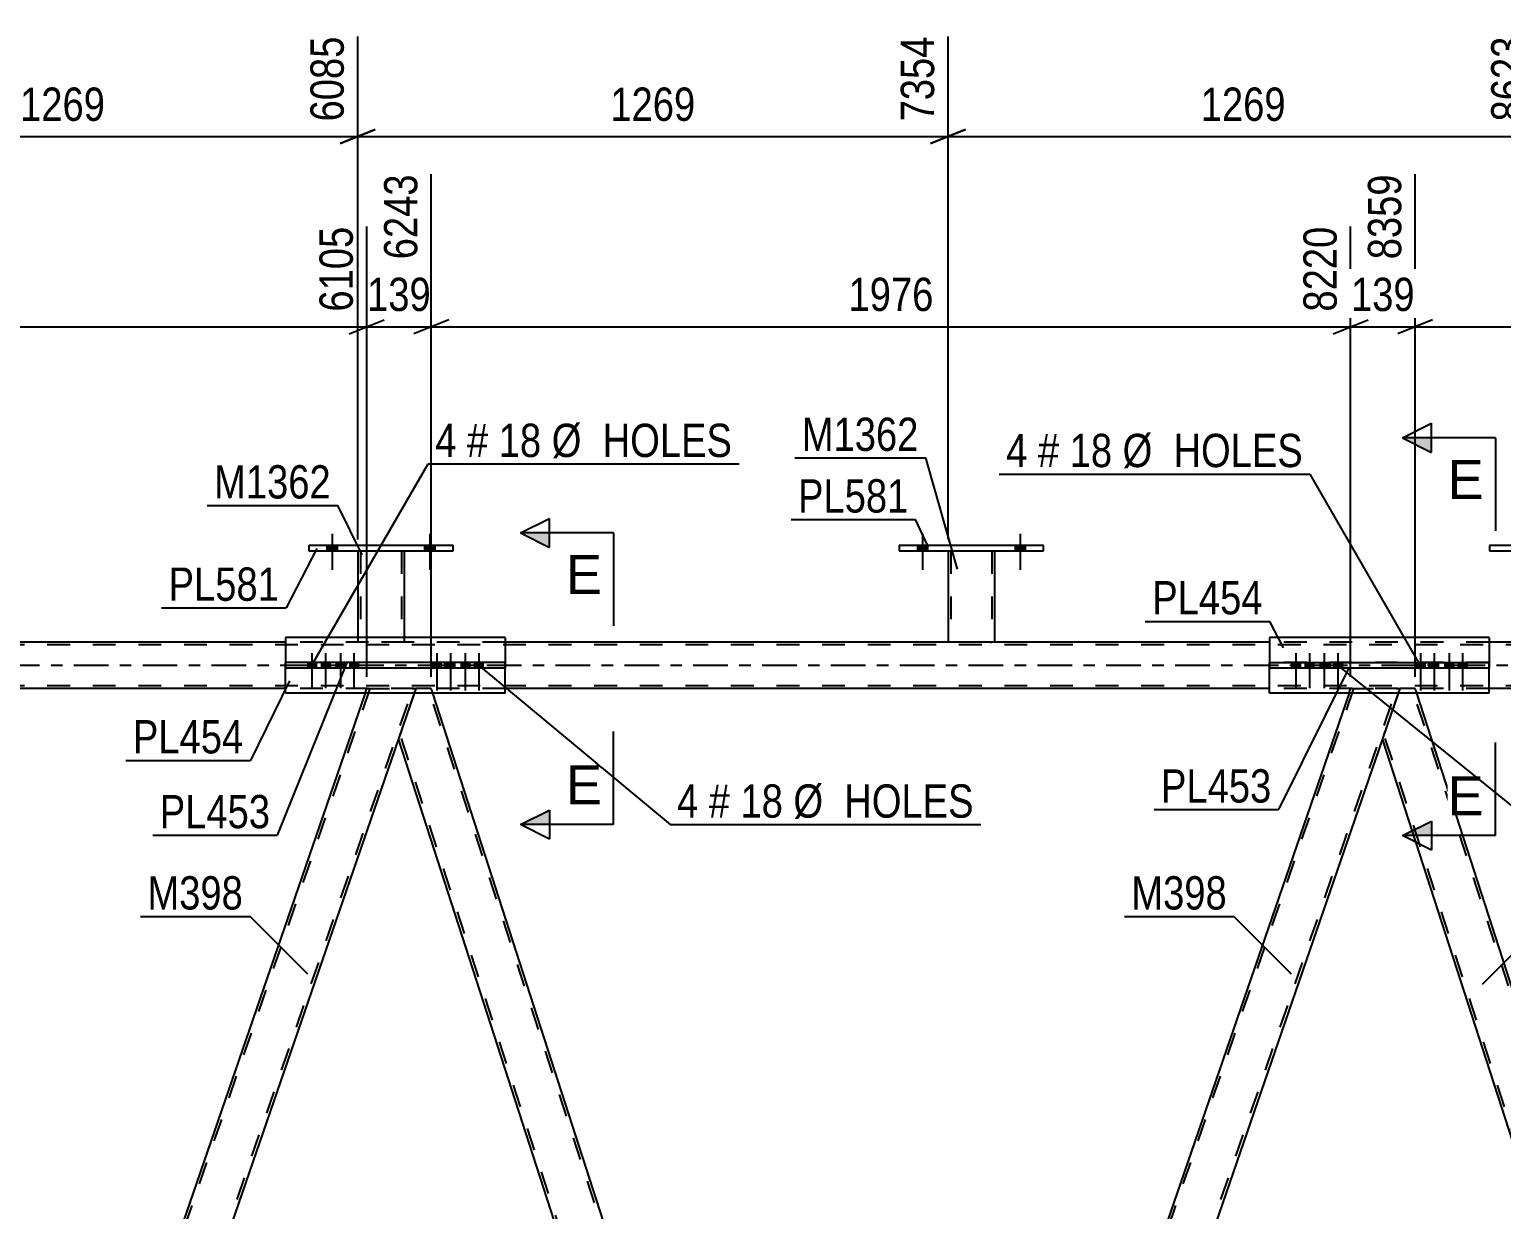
# Model space of a CAD drawing. Header units: millimetres. Extents: x -110 to 731, y -430 to 164.
# Drawn here: x 178.8 to 305.4, y -46.8 to 54.7 of the extents above; entities that cross this region are included whole.
import ezdxf

# ---------------------------------------------------------------- set-up
doc = ezdxf.new("R2010")
doc.units = ezdxf.units.MM
doc.linetypes.add('DXK_LINE_DOT2', pattern=[3.9198, 1.9599, -1.9599])
doc.linetypes.add('DXK_LINE_DOT3', pattern=[5.9187, 2.979, -0.9799, 0.9799, -0.9799])
doc.styles.add('Arial', font='ARIAL.TTF', dxfattribs={"height": 0.2})
doc.styles.add('Arial Narrow', font='ARIALN.TTF', dxfattribs={"height": 0.2})

# ---------------------------------------------------------------- blocks, each defined once
blk = doc.blocks.new('Part-570343290-41622 - 41617')
at = {"color": 7, "linetype": 'DXK_LINE_DOT2'}
for p, q in [((208.07, -2), (166.14, -123.78)), ((169.86, -123.78), (211.79, -2)), ((207.67, -2.4), (207.81, -2)), ((207.81, -2), (212.04, -2)), ((212.04, -2), (210.55, -6.32)), ((167.03, -120.47), (165.89, -123.78)), ((170.12, -123.78), (165.89, -123.78)), ((170.25, -123.38), (170.12, -123.78))]:
    blk.add_line(p, q, dxfattribs=at)
at = {"color": 2, "linetype": 'Continuous'}
for p, q in [((207.67, -2.4), (167.03, -120.47)), ((210.55, -6.32), (170.25, -123.38))]:
    blk.add_line(p, q, dxfattribs=at)
blk = doc.blocks.new('Part-570343290-41748 - 41617')
at = {"color": 2, "linetype": 'Continuous'}
for p, q in [((285.43, 0.23), (285.43, 0.23)), ((285.43, 0.23), (290.62, 0.23)), ((285.43, -0.25), (285.43, 0.23)), ((290.62, 0.23), (299.13, 0.23)), ((290.62, 0.23), (290.62, -0.25)), ((299.13, 0.23), (304.32, 0.23)), ((299.13, 0.23), (299.13, -0.25)), ((304.32, 0.23), (304.32, 0.23)), ((304.32, -0.25), (304.32, 0.23)), ((290.62, -0.25), (285.43, -0.25)), ((304.32, -0.25), (290.62, -0.25)), ((299.13, -0.25), (290.62, -0.25)), ((304.32, -0.25), (299.13, -0.25))]:
    blk.add_line(p, q, dxfattribs=at)
at = {"color": 7, "linetype": 'DXK_LINE_DOT2'}
for p, q in [((304.32, 0.23), (285.43, 0.23)), ((285.43, -0.25), (285.43, -0.25)), ((290.62, -0.25), (285.43, -0.25)), ((304.32, -0.25), (304.32, -0.25))]:
    blk.add_line(p, q, dxfattribs=at)
blk = doc.blocks.new('Bolt-570343290-41800 - 41617')
at = {"linetype": 'Continuous'}
for points in [[(203.46, 0.24), (202.74, 0.24), (202.74, -0.24), (203.46, -0.24)], [(204.63, 0.24), (203.91, 0.24), (203.91, -0.24), (204.63, -0.24)], [(205.91, 0.24), (205.19, 0.24), (205.19, -0.24), (205.91, -0.24)], [(207.07, 0.24), (206.35, 0.24), (206.35, -0.24), (207.07, -0.24)]]:
    blk.add_hatch(color=1, dxfattribs=at).paths.add_polyline_path(points)
at = {"color": 1, "linetype": 'Continuous'}
for p, q in [((202.74, 0.24), (202.74, -0.24)), ((203.1, 1.04), (203.1, -1.96)), ((203.46, 0.24), (203.46, -0.24)), ((203.91, 0.24), (203.91, -0.24)), ((204.27, 1.04), (204.27, -1.96)), ((204.63, 0.24), (204.63, -0.24)), ((205.19, 0.24), (205.19, -0.24)), ((205.55, 1.04), (205.55, -1.96)), ((205.91, 0.24), (205.91, -0.24)), ((206.35, 0.24), (206.35, -0.24)), ((206.71, 1.04), (206.71, -1.96)), ((207.07, 0.24), (207.07, -0.24))]:
    blk.add_line(p, q, dxfattribs=at)
blk = doc.blocks.new('Part-570343290-41623 - 41617')
at = {"color": 2, "linetype": 'Continuous'}
for p, q in [((211.9, -2.4), (210.55, -6.32)), ((251.64, -120.47), (213.49, -2.4)), ((248.38, -123.38), (210.55, -6.32)), ((250.63, -123.38), (251.64, -120.47))]:
    blk.add_line(p, q, dxfattribs=at)
at = {"color": 7, "linetype": 'DXK_LINE_DOT2'}
for p, q in [((212.04, -2), (211.9, -2.4)), ((213.36, -2), (212.04, -2)), ((251.51, -120.84), (213.11, -2)), ((213.49, -2.4), (213.36, -2)), ((248.76, -123.78), (210.68, -5.94)), ((248.5, -123.78), (248.38, -123.38)), ((248.5, -123.78), (250.49, -123.78)), ((250.49, -123.78), (250.63, -123.38))]:
    blk.add_line(p, q, dxfattribs=at)
blk = doc.blocks.new('Part-570343290-41624 - 41617')
at = {"color": 7, "linetype": 'DXK_LINE_DOT2'}
for p, q in [((292.67, -2), (250.75, -123.78)), ((254.47, -123.78), (296.4, -2)), ((292.28, -2.41), (292.42, -2)), ((292.42, -2), (296.65, -2)), ((296.65, -2), (295.16, -6.32)), ((251.64, -120.47), (250.49, -123.78)), ((254.72, -123.78), (250.49, -123.78)), ((254.86, -123.38), (254.72, -123.78))]:
    blk.add_line(p, q, dxfattribs=at)
at = {"color": 2, "linetype": 'Continuous'}
for p, q in [((292.28, -2.41), (251.64, -120.47)), ((295.16, -6.32), (254.86, -123.38))]:
    blk.add_line(p, q, dxfattribs=at)
blk = doc.blocks.new('Part-570343290-41631 - 41617')
at = {"color": 7, "linetype": 'DXK_LINE_DOT2'}
for p, q in [((680.11, 1.76), (-36.37, 1.76)), ((219.72, 2), (200.83, 2)), ((304.32, 2), (285.43, 2)), ((680.11, -1.76), (-36.37, -1.76)), ((219.72, -2), (200.83, -2)), ((304.32, -2), (285.43, -2))]:
    blk.add_line(p, q, dxfattribs=at)
at = {"color": 2, "linetype": 'Continuous'}
for p, q in [((200.83, 2), (135.11, 2)), ((285.43, 2), (219.72, 2)), ((370.04, 2), (304.32, 2)), ((200.83, -2), (135.11, -2)), ((285.43, -2), (219.72, -2)), ((370.04, -2), (304.32, -2))]:
    blk.add_line(p, q, dxfattribs=at)
at = {"color": 7, "linetype": 'DXK_LINE_DOT3'}
blk.add_line((-36.37, 0), (680.11, 0), dxfattribs=at)
blk = doc.blocks.new('Bolt-570343290-41778 - 41617')
at = {"linetype": 'Continuous'}
for points in [[(255.16, 9.84), (256.04, 9.84), (256.04, 10.32), (255.16, 10.32)], [(263.56, 9.84), (264.44, 9.84), (264.44, 10.32), (263.56, 10.32)]]:
    blk.add_hatch(color=1, dxfattribs=at).paths.add_polyline_path(points)
at = {"color": 1, "linetype": 'Continuous'}
for p, q in [((255.16, 10.32), (255.16, 9.84)), ((255.6, 11.32), (255.6, 8.2)), ((256.04, 10.32), (256.04, 9.84)), ((263.56, 10.32), (263.56, 9.84)), ((264, 11.32), (264, 8.2)), ((264.44, 10.32), (264.44, 9.84))]:
    blk.add_line(p, q, dxfattribs=at)
blk = doc.blocks.new('Bolt-570343290-41776 - 41617')
at = {"linetype": 'Continuous'}
for points in [[(204.39, 9.84), (205.27, 9.84), (205.27, 10.32), (204.39, 10.32)], [(212.79, 9.84), (213.67, 9.84), (213.67, 10.32), (212.79, 10.32)]]:
    blk.add_hatch(color=1, dxfattribs=at).paths.add_polyline_path(points)
at = {"color": 1, "linetype": 'Continuous'}
for p, q in [((204.39, 10.32), (204.39, 9.84)), ((204.83, 11.32), (204.83, 8.2)), ((205.27, 10.32), (205.27, 9.84)), ((212.79, 10.32), (212.79, 9.84)), ((213.23, 11.32), (213.23, 8.2)), ((213.67, 10.32), (213.67, 9.84))]:
    blk.add_line(p, q, dxfattribs=at)
blk = doc.blocks.new('Part-570343290-41675 - 41617')
at = {"color": 2, "linetype": 'Continuous'}
for p, q in [((219.72, 2.4), (200.83, 2.4)), ((200.83, 2.4), (200.83, 0.24)), ((219.72, 2.4), (219.72, 0.24)), ((200.83, -2.4), (200.83, -0.24)), ((219.72, -2.4), (219.72, -0.24)), ((219.72, -2.4), (200.83, -2.4))]:
    blk.add_line(p, q, dxfattribs=at)
at = {"color": 7, "linetype": 'DXK_LINE_DOT2'}
for p, q in [((200.83, -0.24), (200.83, 0.24)), ((219.72, -0.24), (219.72, 0.24))]:
    blk.add_line(p, q, dxfattribs=at)
blk = doc.blocks.new('Part-570343290-41677 - 41617')
at = {"color": 2, "linetype": 'Continuous'}
for p, q in [((285.43, 2.39), (285.43, 0.23)), ((304.32, 2.39), (285.43, 2.39)), ((304.32, 2.39), (304.32, 0.23)), ((285.43, -2.41), (285.43, -0.25)), ((304.32, -2.41), (304.32, -0.25)), ((304.32, -2.41), (285.43, -2.41))]:
    blk.add_line(p, q, dxfattribs=at)
at = {"color": 7, "linetype": 'DXK_LINE_DOT2'}
for p, q in [((285.43, 0.23), (285.43, -0.25)), ((304.32, 0.23), (304.32, -0.25))]:
    blk.add_line(p, q, dxfattribs=at)
blk = doc.blocks.new('Bolt-570343290-41802 - 41617')
at = {"linetype": 'Continuous'}
for points in [[(288.07, 0.23), (287.35, 0.23), (287.35, -0.25), (288.07, -0.25)], [(289.23, 0.23), (288.51, 0.23), (288.51, -0.25), (289.23, -0.25)], [(290.51, 0.23), (289.79, 0.23), (289.79, -0.25), (290.51, -0.25)], [(291.68, 0.23), (290.96, 0.23), (290.96, -0.25), (291.68, -0.25)]]:
    blk.add_hatch(color=1, dxfattribs=at).paths.add_polyline_path(points)
at = {"color": 1, "linetype": 'Continuous'}
for p, q in [((287.35, 0.23), (287.35, -0.25)), ((287.71, 1.03), (287.71, -1.97)), ((288.07, 0.23), (288.07, -0.25)), ((288.51, 0.23), (288.51, -0.25)), ((288.87, 1.03), (288.87, -1.97)), ((289.23, 0.23), (289.23, -0.25)), ((289.79, 0.23), (289.79, -0.25)), ((290.15, 1.03), (290.15, -1.97)), ((290.51, 0.23), (290.51, -0.25)), ((290.96, 0.23), (290.96, -0.25)), ((291.32, 1.03), (291.32, -1.97)), ((291.68, 0.23), (291.68, -0.25))]:
    blk.add_line(p, q, dxfattribs=at)
blk = doc.blocks.new('Part-570343290-41712 - 41617')
at = {"color": 2, "linetype": 'Continuous'}
for p, q in [((207.03, 9.84), (207.03, 2.4)), ((211.03, 9.84), (211.03, 2.4))]:
    blk.add_line(p, q, dxfattribs=at)
at = {"color": 7, "linetype": 'DXK_LINE_DOT2'}
for p, q in [((207.03, 9.84), (211.03, 9.84)), ((207.03, 9.84), (207.03, 9.84)), ((207.03, 9.84), (207.03, 9.84)), ((207.27, 9.84), (207.27, 2)), ((210.79, 9.84), (210.79, 2)), ((211.03, 9.84), (211.03, 9.84)), ((211.03, 9.84), (211.03, 9.84)), ((207.03, 2.4), (207.03, 2)), ((211.03, 2), (207.03, 2)), ((211.03, 2.4), (211.03, 2))]:
    blk.add_line(p, q, dxfattribs=at)
blk = doc.blocks.new('Part-570343290-41713 - 41617')
at = {"color": 2, "linetype": 'Continuous'}
for p, q in [((202.83, 10.32), (202.83, 9.84)), ((215.23, 10.32), (202.83, 10.32)), ((215.23, 9.84), (215.23, 10.32)), ((202.83, 9.84), (215.23, 9.84))]:
    blk.add_line(p, q, dxfattribs=at)
blk = doc.blocks.new('Part-570343290-41714 - 41617')
at = {"color": 2, "linetype": 'Continuous'}
for p, q in [((257.8, 9.84), (257.8, 2)), ((261.8, 9.84), (261.8, 2)), ((261.77, 2), (257.8, 2)), ((261.8, 2), (261.77, 2))]:
    blk.add_line(p, q, dxfattribs=at)
at = {"color": 7, "linetype": 'DXK_LINE_DOT2'}
for p, q in [((257.8, 9.84), (261.8, 9.84)), ((257.8, 9.84), (257.8, 9.84)), ((257.8, 9.84), (257.8, 9.84)), ((258.04, 9.84), (258.04, 2)), ((261.56, 9.84), (261.56, 2)), ((261.8, 9.84), (261.8, 9.84)), ((261.8, 9.84), (261.8, 9.84)), ((261.49, 2), (261.51, 2)), ((261.51, 2), (261.54, 2)), ((261.54, 2), (261.56, 2)), ((261.8, 2), (261.8, 2))]:
    blk.add_line(p, q, dxfattribs=at)
blk = doc.blocks.new('Part-570343290-41715 - 41617')
at = {"color": 2, "linetype": 'Continuous'}
for p, q in [((253.6, 10.32), (253.6, 9.84)), ((266, 10.32), (253.6, 10.32)), ((266, 9.84), (266, 10.32)), ((253.6, 9.84), (266, 9.84))]:
    blk.add_line(p, q, dxfattribs=at)
blk = doc.blocks.new('Part-570343290-41717 - 41617')
at = {"color": 2, "linetype": 'Continuous'}
for p, q in [((304.37, 10.32), (304.37, 9.84)), ((316.77, 10.32), (304.37, 10.32)), ((316.77, 9.84), (316.77, 10.32)), ((304.37, 9.84), (316.77, 9.84))]:
    blk.add_line(p, q, dxfattribs=at)
blk = doc.blocks.new('Part-570343290-41732 - 41617')
at = {"color": 2, "linetype": 'Continuous'}
for p, q in [((296.51, -2.41), (295.16, -6.32)), ((336.25, -120.47), (298.1, -2.41)), ((332.98, -123.38), (295.16, -6.32)), ((336.08, -120.93), (335.24, -123.38)), ((336.25, -120.47), (336.08, -120.93))]:
    blk.add_line(p, q, dxfattribs=at)
at = {"color": 7, "linetype": 'DXK_LINE_DOT2'}
for p, q in [((296.65, -2), (296.51, -2.41)), ((297.97, -2), (296.65, -2)), ((336.11, -120.84), (297.72, -2)), ((298.1, -2.41), (297.97, -2)), ((333.37, -123.78), (295.29, -5.94)), ((336.08, -120.93), (336.23, -120.52)), ((333.11, -123.78), (332.98, -123.38)), ((335.1, -123.78), (333.11, -123.78)), ((335.24, -123.38), (335.1, -123.78))]:
    blk.add_line(p, q, dxfattribs=at)
blk = doc.blocks.new('Part-570343290-41747 - 41617')
at = {"color": 2, "linetype": 'Continuous'}
for p, q in [((219.72, 0.24), (200.83, 0.24)), ((200.83, 0.24), (200.83, -0.24)), ((206.02, -0.24), (206.02, 0.24)), ((214.53, -0.24), (214.53, 0.24)), ((219.72, 0.24), (219.72, -0.24)), ((219.72, -0.24), (200.83, -0.24))]:
    blk.add_line(p, q, dxfattribs=at)
blk = doc.blocks.new('Bolt-570343290-41777 - 41617')
at = {"linetype": 'Continuous'}
for points in [[(204.39, 9.84), (205.27, 9.84), (205.27, 10.32), (204.39, 10.32)], [(212.79, 9.84), (213.67, 9.84), (213.67, 10.32), (212.79, 10.32)]]:
    blk.add_hatch(color=1, dxfattribs=at).paths.add_polyline_path(points)
at = {"color": 1, "linetype": 'Continuous'}
for p, q in [((204.39, 10.32), (204.39, 9.84)), ((204.83, 11.32), (204.83, 8.2)), ((205.27, 10.32), (205.27, 9.84)), ((212.79, 10.32), (212.79, 9.84)), ((213.23, 11.32), (213.23, 8.2)), ((213.67, 10.32), (213.67, 9.84))]:
    blk.add_line(p, q, dxfattribs=at)
blk = doc.blocks.new('Bolt-570343290-41779 - 41617')
at = {"linetype": 'Continuous'}
for points in [[(255.16, 9.84), (256.04, 9.84), (256.04, 10.32), (255.16, 10.32)], [(263.56, 9.84), (264.44, 9.84), (264.44, 10.32), (263.56, 10.32)]]:
    blk.add_hatch(color=1, dxfattribs=at).paths.add_polyline_path(points)
at = {"color": 1, "linetype": 'Continuous'}
for p, q in [((255.16, 10.32), (255.16, 9.84)), ((255.6, 11.32), (255.6, 8.2)), ((256.04, 10.32), (256.04, 9.84)), ((263.56, 10.32), (263.56, 9.84)), ((264, 11.32), (264, 8.2)), ((264.44, 10.32), (264.44, 9.84))]:
    blk.add_line(p, q, dxfattribs=at)
blk = doc.blocks.new('Bolt-570343290-41801 - 41617')
at = {"linetype": 'Continuous'}
for points in [[(214.19, 0.24), (213.47, 0.24), (213.47, -0.24), (214.19, -0.24)], [(215.36, 0.23), (214.64, 0.23), (214.64, -0.25), (215.36, -0.25)], [(216.64, 0.24), (215.92, 0.24), (215.92, -0.24), (216.64, -0.24)], [(217.8, 0.23), (217.08, 0.23), (217.08, -0.25), (217.8, -0.25)]]:
    blk.add_hatch(color=1, dxfattribs=at).paths.add_polyline_path(points)
at = {"color": 1, "linetype": 'Continuous'}
for p, q in [((213.47, 0.24), (213.47, -0.24)), ((213.83, 1.04), (213.83, -2.16)), ((214.19, 0.24), (214.19, -0.24)), ((214.64, 0.23), (214.64, -0.25)), ((215, 1.04), (215, -2.16)), ((215.36, 0.23), (215.36, -0.25)), ((215.92, 0.24), (215.92, -0.24)), ((216.28, 1.04), (216.28, -2.16)), ((216.64, 0.24), (216.64, -0.24)), ((217.08, 0.23), (217.08, -0.25)), ((217.44, 1.04), (217.44, -2.16)), ((217.8, 0.23), (217.8, -0.25))]:
    blk.add_line(p, q, dxfattribs=at)
blk = doc.blocks.new('Bolt-570343290-41803 - 41617')
at = {"linetype": 'Continuous'}
for points in [[(298.8, 0.23), (298.08, 0.23), (298.08, -0.25), (298.8, -0.25)], [(299.96, 0.23), (299.24, 0.23), (299.24, -0.25), (299.96, -0.25)], [(301.24, 0.23), (300.52, 0.23), (300.52, -0.25), (301.24, -0.25)], [(302.41, 0.23), (301.69, 0.23), (301.69, -0.25), (302.41, -0.25)]]:
    blk.add_hatch(color=1, dxfattribs=at).paths.add_polyline_path(points)
at = {"color": 1, "linetype": 'Continuous'}
for p, q in [((298.08, 0.23), (298.08, -0.25)), ((298.44, 1.03), (298.44, -2.17)), ((298.8, 0.23), (298.8, -0.25)), ((299.24, 0.23), (299.24, -0.25)), ((299.6, 1.03), (299.6, -2.17)), ((299.96, 0.23), (299.96, -0.25)), ((300.52, 0.23), (300.52, -0.25)), ((300.88, 1.03), (300.88, -2.17)), ((301.24, 0.23), (301.24, -0.25)), ((301.69, 0.23), (301.69, -0.25)), ((302.05, 1.03), (302.05, -2.17)), ((302.41, 0.23), (302.41, -0.25))]:
    blk.add_line(p, q, dxfattribs=at)
blk = doc.blocks.new('StraightDimension-570343290-68318 - 41617')
at = {"color": 7, "linetype": 'Continuous'}
for p, q in [((213.36, -1), (213.36, 42.24)), ((207.81, -1), (207.81, 37.74)), ((206.31, 28.53), (209.31, 29.73)), ((207.81, 29.13), (213.36, 29.13)), ((214.86, 29.73), (211.86, 28.53))]:
    blk.add_line(p, q, dxfattribs=at)
at = {"color": 0}
blk.add_wipeout([(213.93, 29.88), (213.93, 34.08), (207.24, 34.08), (207.24, 29.88)], dxfattribs=at)
at = {"color": 3, "style": 'Arial Narrow'}
blk.add_text('139', height=2.863, dxfattribs=at).set_placement((207.84, 30.48))
at = {"color": 0, "linetype": 'Continuous'}
blk.add_wipeout([(212.76, 42.84), (208.56, 42.84), (208.56, 34.33), (212.76, 34.33)], dxfattribs=at)
at = {"color": 3, "linetype": 'Continuous', "style": 'Arial Narrow'}
blk.add_text('6243', height=2.863, rotation=90.0002, dxfattribs=at).set_placement((212.16, 34.93))
blk = doc.blocks.new('StraightDimension-570343290-68319 - 41617')
at = {"color": 7, "linetype": 'Continuous'}
for p, q in [((128.75, -1), (128.75, 42.24)), ((207.81, -1), (207.81, 37.74)), ((130.25, 29.73), (127.25, 28.53)), ((128.75, 29.13), (207.81, 29.13)), ((206.31, 28.53), (209.31, 29.73))]:
    blk.add_line(p, q, dxfattribs=at)
at = {"color": 0}
blk.add_wipeout([(172.54, 29.88), (172.54, 34.08), (164.03, 34.08), (164.03, 29.88)], dxfattribs=at)
at = {"color": 3, "style": 'Arial Narrow'}
blk.add_text('1976', height=2.863, dxfattribs=at).set_placement((164.63, 30.48))
at = {"color": 0, "linetype": 'Continuous'}
blk.add_wipeout([(207.21, 38.34), (203.01, 38.34), (203.01, 29.83), (207.21, 29.83)], dxfattribs=at)
at = {"color": 3, "linetype": 'Continuous', "style": 'Arial Narrow'}
blk.add_text('6105', height=2.863, rotation=90.0002, dxfattribs=at).set_placement((206.61, 30.43))
blk = doc.blocks.new('StraightDimension-570343290-65581 - 41617')
at = {"color": 7, "linetype": 'Continuous'}
for p, q in [((156.28, 10.83), (156.28, 54.1)), ((207.03, 10.82), (207.03, 54.1)), ((157.78, 46.09), (154.78, 44.89)), ((205.53, 44.89), (208.53, 46.09)), ((156.28, 45.49), (207.03, 45.49))]:
    blk.add_line(p, q, dxfattribs=at)
at = {"color": 0}
blk.add_wipeout([(185.91, 46.24), (185.91, 50.44), (177.4, 50.44), (177.4, 46.24)], dxfattribs=at)
at = {"color": 3, "style": 'Arial Narrow'}
blk.add_text('1269', height=2.863, dxfattribs=at).set_placement((178, 46.84))
at = {"color": 0, "linetype": 'Continuous'}
blk.add_wipeout([(206.43, 54.7), (202.23, 54.7), (202.23, 46.19), (206.43, 46.19)], dxfattribs=at)
at = {"color": 3, "linetype": 'Continuous', "style": 'Arial Narrow'}
blk.add_text('6085', height=2.863, rotation=90.0002, dxfattribs=at).set_placement((205.83, 46.79))
blk = doc.blocks.new('StraightDimension-570343290-68317 - 41617')
at = {"color": 7, "linetype": 'Continuous'}
for p, q in [((213.36, -1), (213.36, 42.24)), ((292.42, -1), (292.42, 37.74)), ((214.86, 29.73), (211.86, 28.53)), ((213.36, 29.13), (292.42, 29.13)), ((290.92, 28.53), (293.92, 29.73))]:
    blk.add_line(p, q, dxfattribs=at)
at = {"color": 0}
blk.add_wipeout([(257.15, 29.88), (257.15, 34.08), (248.64, 34.08), (248.64, 29.88)], dxfattribs=at)
at = {"color": 3, "style": 'Arial Narrow'}
blk.add_text('1976', height=2.863, dxfattribs=at).set_placement((249.24, 30.48))
at = {"color": 0, "linetype": 'Continuous'}
blk.add_wipeout([(291.82, 38.34), (287.62, 38.34), (287.62, 29.83), (291.82, 29.83)], dxfattribs=at)
at = {"color": 3, "linetype": 'Continuous', "style": 'Arial Narrow'}
blk.add_text('8220', height=2.863, rotation=90.0002, dxfattribs=at).set_placement((291.22, 30.43))
blk = doc.blocks.new('StraightDimension-570343290-65579 - 41617')
at = {"color": 7, "linetype": 'Continuous'}
for p, q in [((257.8, 10.84), (257.8, 54.1)), ((308.57, 10.84), (308.57, 54.1)), ((259.3, 46.09), (256.3, 44.89)), ((307.07, 44.89), (310.07, 46.09)), ((257.8, 45.49), (308.57, 45.49))]:
    blk.add_line(p, q, dxfattribs=at)
at = {"color": 0}
blk.add_wipeout([(287.44, 46.24), (287.44, 50.44), (278.93, 50.44), (278.93, 46.24)], dxfattribs=at)
at = {"color": 3, "style": 'Arial Narrow'}
blk.add_text('1269', height=2.863, dxfattribs=at).set_placement((279.53, 46.84))
at = {"color": 0, "linetype": 'Continuous'}
blk.add_wipeout([(307.97, 54.7), (303.77, 54.7), (303.77, 46.19), (307.97, 46.19)], dxfattribs=at)
at = {"color": 3, "linetype": 'Continuous', "style": 'Arial Narrow'}
blk.add_text('8623', height=2.863, rotation=90.0002, dxfattribs=at).set_placement((307.37, 46.79))
blk = doc.blocks.new('StraightDimension-570343290-65580 - 41617')
at = {"color": 7, "linetype": 'Continuous'}
for p, q in [((207.03, 10.82), (207.03, 54.1)), ((257.8, 10.84), (257.8, 54.1)), ((208.53, 46.09), (205.53, 44.89)), ((256.3, 44.89), (259.3, 46.09)), ((207.03, 45.49), (257.8, 45.49))]:
    blk.add_line(p, q, dxfattribs=at)
at = {"color": 0}
blk.add_wipeout([(236.68, 46.24), (236.68, 50.44), (228.16, 50.44), (228.16, 46.24)], dxfattribs=at)
at = {"color": 3, "style": 'Arial Narrow'}
blk.add_text('1269', height=2.863, dxfattribs=at).set_placement((228.76, 46.84))
at = {"color": 0, "linetype": 'Continuous'}
blk.add_wipeout([(257.2, 54.7), (253, 54.7), (253, 46.19), (257.2, 46.19)], dxfattribs=at)
at = {"color": 3, "linetype": 'Continuous', "style": 'Arial Narrow'}
blk.add_text('7354', height=2.863, rotation=90.0002, dxfattribs=at).set_placement((256.6, 46.79))
blk = doc.blocks.new('StraightDimension-570343290-68315 - 41617')
at = {"color": 7, "linetype": 'Continuous'}
for p, q in [((297.97, -1), (297.97, 42.24)), ((377.03, -1), (377.03, 39.57)), ((299.47, 29.73), (296.47, 28.53)), ((297.97, 29.13), (377.03, 29.13)), ((375.53, 28.53), (378.53, 29.73))]:
    blk.add_line(p, q, dxfattribs=at)
at = {"color": 0}
blk.add_wipeout([(341.76, 29.88), (341.76, 34.08), (333.24, 34.08), (333.24, 29.88)], dxfattribs=at)
at = {"color": 3, "style": 'Arial Narrow'}
blk.add_text('1976', height=2.863, dxfattribs=at).set_placement((333.84, 30.48))
at = {"color": 0, "linetype": 'Continuous'}
blk.add_wipeout([(376.43, 40.17), (372.23, 40.17), (372.23, 29.83), (376.43, 29.83)], dxfattribs=at)
at = {"color": 3, "linetype": 'Continuous', "style": 'Arial Narrow'}
blk.add_text('10335', height=2.863, rotation=90.0002, dxfattribs=at).set_placement((375.83, 30.43))
blk = doc.blocks.new('StraightDimension-570343290-68316 - 41617')
at = {"color": 7, "linetype": 'Continuous'}
for p, q in [((297.97, -1), (297.97, 42.24)), ((292.42, -1), (292.42, 37.74)), ((290.92, 28.53), (293.92, 29.73)), ((292.42, 29.13), (297.97, 29.13)), ((299.47, 29.73), (296.47, 28.53))]:
    blk.add_line(p, q, dxfattribs=at)
at = {"color": 0}
blk.add_wipeout([(298.54, 29.88), (298.54, 34.08), (291.85, 34.08), (291.85, 29.88)], dxfattribs=at)
at = {"color": 3, "style": 'Arial Narrow'}
blk.add_text('139', height=2.863, dxfattribs=at).set_placement((292.45, 30.48))
at = {"color": 0, "linetype": 'Continuous'}
blk.add_wipeout([(297.37, 42.84), (293.17, 42.84), (293.17, 34.33), (297.37, 34.33)], dxfattribs=at)
at = {"color": 3, "linetype": 'Continuous', "style": 'Arial Narrow'}
blk.add_text('8359', height=2.863, rotation=90.0002, dxfattribs=at).set_placement((296.77, 34.93))
blk = doc.blocks.new('Mark-570343290-58163 - 41617')
at = {"color": 0}
blk.add_wipeout([(197.2, -7.58), (197.2, -4.58), (187.7, -4.58), (187.7, -7.58)], dxfattribs=at)
blk.add_wipeout([(197.2, -7.58), (197.2, -4.58), (187.7, -4.58), (187.7, -7.58)], dxfattribs=at)
at = {"color": 30, "linetype": 'Continuous'}
for p in [(201.18, -1.33), (187.1, -8.18)]:
    blk.add_line(p, (197.8, -8.18), dxfattribs=at)
at = {"color": 3, "style": 'Arial Narrow'}
blk.add_text('PL454', height=2.863, dxfattribs=at).set_placement((187.7, -7.58))
blk = doc.blocks.new('Mark-570343290-58173 - 41617')
at = {"color": 0}
blk.add_wipeout([(284.86, 4.38), (284.86, 7.38), (275.36, 7.38), (275.36, 4.38)], dxfattribs=at)
blk.add_wipeout([(284.86, 4.38), (284.86, 7.38), (275.36, 7.38), (275.36, 4.38)], dxfattribs=at)
at = {"color": 30, "linetype": 'Continuous'}
for p in [(274.76, 3.78), (286.65, 1.5)]:
    blk.add_line(p, (285.46, 3.78), dxfattribs=at)
at = {"color": 3, "style": 'Arial Narrow'}
blk.add_text('PL454', height=2.863, dxfattribs=at).set_placement((275.36, 4.38))
blk = doc.blocks.new('Mark-570343290-57621 - 41617')
at = {"color": 0}
blk.add_wipeout([(197.18, -21.01), (197.18, -18.01), (188.95, -18.01), (188.95, -21.01)], dxfattribs=at)
blk.add_wipeout([(197.18, -21.01), (197.18, -18.01), (188.95, -18.01), (188.95, -21.01)], dxfattribs=at)
at = {"color": 30, "linetype": 'Continuous'}
for p in [(188.35, -21.61), (202.73, -26.56)]:
    blk.add_line(p, (197.78, -21.61), dxfattribs=at)
at = {"color": 3, "style": 'Arial Narrow'}
blk.add_text('M398', height=2.863, dxfattribs=at).set_placement((188.95, -21.01))
blk = doc.blocks.new('Mark-570343290-57627 - 41617')
at = {"color": 0}
blk.add_wipeout([(281.78, -21.01), (281.78, -18.01), (273.56, -18.01), (273.56, -21.01)], dxfattribs=at)
blk.add_wipeout([(281.78, -21.01), (281.78, -18.01), (273.56, -18.01), (273.56, -21.01)], dxfattribs=at)
at = {"color": 30, "linetype": 'Continuous'}
for p in [(272.96, -21.61), (287.33, -26.56)]:
    blk.add_line(p, (282.38, -21.61), dxfattribs=at)
at = {"color": 3, "style": 'Arial Narrow'}
blk.add_text('M398', height=2.863, dxfattribs=at).set_placement((273.56, -21.01))
blk = doc.blocks.new('Mark-570343290-57648 - 41617')
at = {"color": 0}
blk.add_wipeout([(316.82, -22.6), (316.82, -19.6), (308.6, -19.6), (308.6, -22.6)], dxfattribs=at)
blk.add_wipeout([(316.82, -22.6), (316.82, -19.6), (308.6, -19.6), (308.6, -22.6)], dxfattribs=at)
at = {"color": 30, "linetype": 'Continuous'}
for p, q in [((303.75, -27.44), (308, -23.2)), ((308, -23.2), (317.42, -23.2))]:
    blk.add_line(p, q, dxfattribs=at)
at = {"color": 3, "style": 'Arial Narrow'}
blk.add_text('M399', height=2.863, dxfattribs=at).set_placement((308.6, -22.6))
blk = doc.blocks.new('Mark-570343290-58166 - 41617')
at = {"color": 0}
blk.add_wipeout([(199.52, -14.02), (199.52, -11.02), (190.01, -11.02), (190.01, -14.02)], dxfattribs=at)
blk.add_wipeout([(199.52, -14.02), (199.52, -11.02), (190.01, -11.02), (190.01, -14.02)], dxfattribs=at)
at = {"color": 30, "linetype": 'Continuous'}
for p in [(206.09, 0.24), (189.41, -14.62)]:
    blk.add_line(p, (200.12, -14.62), dxfattribs=at)
at = {"color": 3, "style": 'Arial Narrow'}
blk.add_text('PL453', height=2.863, dxfattribs=at).set_placement((190.01, -14.02))
blk = doc.blocks.new('Mark-570343290-58176 - 41617')
at = {"color": 0}
blk.add_wipeout([(285.61, -11.81), (285.61, -8.81), (276.11, -8.81), (276.11, -11.81)], dxfattribs=at)
blk.add_wipeout([(285.61, -11.81), (285.61, -8.81), (276.11, -8.81), (276.11, -11.81)], dxfattribs=at)
at = {"color": 30, "linetype": 'Continuous'}
for p in [(292.29, -0.17), (275.51, -12.41)]:
    blk.add_line(p, (286.21, -12.41), dxfattribs=at)
at = {"color": 3, "style": 'Arial Narrow'}
blk.add_text('PL453', height=2.863, dxfattribs=at).set_placement((276.11, -11.81))
blk = doc.blocks.new('SectionMark-570343290-88039 - 41617')
at = {"linetype": 'Continuous'}
for points in [[(223.54, 11.39), (223.54, 10.14), (221.04, 11.39)], [(223.54, -12.46), (223.54, -13.71), (221.04, -13.71)]]:
    blk.add_hatch(color=6, dxfattribs=at).paths.add_polyline_path(points)
at = {"color": 6, "linetype": 'Continuous'}
for p, q in [((221.04, 11.39), (223.54, 12.64)), ((223.54, 10.14), (223.54, 12.64)), ((229.04, 11.39), (221.04, 11.39)), ((221.04, 11.39), (223.54, 10.14)), ((229.04, 11.39), (229.04, 3.39)), ((229.04, -13.71), (229.04, -5.71)), ((221.04, -13.71), (223.54, -12.46)), ((223.54, -12.46), (223.54, -14.96)), ((229.04, -13.71), (221.04, -13.71)), ((223.54, -14.96), (221.04, -13.71))]:
    blk.add_line(p, q, dxfattribs=at)
at = {"color": 0, "linetype": 'Continuous'}
for points in [[(228.04, 6.14), (228.04, 9.64), (224.93, 9.64), (224.93, 6.14)], [(228.04, -11.96), (228.04, -8.46), (224.93, -8.46), (224.93, -11.96)]]:
    blk.add_wipeout(points, dxfattribs=at)
at = {"color": 3, "linetype": 'Continuous', "style": 'Arial'}
for p in [(224.93, 6.14), (224.93, -11.96)]:
    blk.add_text('E', height=3.34, dxfattribs=at).set_placement(p)
blk = doc.blocks.new('Mark-570343290-58360 - 41617')
at = {"color": 0}
blk.add_wipeout([(204.73, 14.35), (204.73, 17.35), (194.68, 17.35), (194.68, 14.35)], dxfattribs=at)
blk.add_wipeout([(204.73, 14.35), (204.73, 17.35), (194.68, 17.35), (194.68, 14.35)], dxfattribs=at)
at = {"color": 30, "linetype": 'Continuous'}
for p in [(194.08, 13.75), (207.42, 9.49)]:
    blk.add_line(p, (205.33, 13.75), dxfattribs=at)
at = {"color": 3, "style": 'Arial Narrow'}
blk.add_text('M1362', height=2.863, dxfattribs=at).set_placement((194.68, 14.35))
blk = doc.blocks.new('Mark-570343290-58363 - 41617')
at = {"color": 0}
blk.add_wipeout([(200.27, 5.55), (200.27, 8.55), (190.77, 8.55), (190.77, 5.55)], dxfattribs=at)
blk.add_wipeout([(200.27, 5.55), (200.27, 8.55), (190.77, 8.55), (190.77, 5.55)], dxfattribs=at)
at = {"color": 30, "linetype": 'Continuous'}
for p in [(203.51, 10.06), (190.17, 4.95)]:
    blk.add_line(p, (200.87, 4.95), dxfattribs=at)
at = {"color": 3, "style": 'Arial Narrow'}
blk.add_text('PL581', height=2.863, dxfattribs=at).set_placement((190.77, 5.55))
blk = doc.blocks.new('Mark-570343290-58366 - 41617')
at = {"color": 0}
blk.add_wipeout([(255.28, 18.44), (255.28, 21.44), (245.22, 21.44), (245.22, 18.44)], dxfattribs=at)
blk.add_wipeout([(255.28, 18.44), (255.28, 21.44), (245.22, 21.44), (245.22, 18.44)], dxfattribs=at)
at = {"color": 30, "linetype": 'Continuous'}
for p in [(244.62, 17.84), (258.62, 8.26)]:
    blk.add_line(p, (255.88, 17.84), dxfattribs=at)
at = {"color": 3, "style": 'Arial Narrow'}
blk.add_text('M1362', height=2.863, dxfattribs=at).set_placement((245.22, 18.44))
blk = doc.blocks.new('Mark-570343290-58369 - 41617')
at = {"color": 0}
blk.add_wipeout([(254.4, 13.14), (254.4, 16.14), (244.9, 16.14), (244.9, 13.14)], dxfattribs=at)
blk.add_wipeout([(254.4, 13.14), (254.4, 16.14), (244.9, 16.14), (244.9, 13.14)], dxfattribs=at)
at = {"color": 30, "linetype": 'Continuous'}
for p in [(244.3, 12.54), (256.1, 10.21)]:
    blk.add_line(p, (255, 12.54), dxfattribs=at)
at = {"color": 3, "style": 'Arial Narrow'}
blk.add_text('PL581', height=2.863, dxfattribs=at).set_placement((244.9, 13.14))
blk = doc.blocks.new('SectionMark-570343290-88040 - 41617')
at = {"linetype": 'Continuous'}
for points in [[(299.37, 19.57), (299.37, 18.32), (296.87, 19.57)], [(299.37, -13.4), (299.37, -14.65), (296.87, -14.65)]]:
    blk.add_hatch(color=6, dxfattribs=at).paths.add_polyline_path(points)
at = {"color": 6, "linetype": 'Continuous'}
for p, q in [((296.87, 19.57), (299.37, 20.82)), ((299.37, 18.32), (299.37, 20.82)), ((304.87, 19.57), (296.87, 19.57)), ((296.87, 19.57), (299.37, 18.32)), ((304.87, 19.57), (304.87, 11.57)), ((304.87, -14.65), (304.87, -6.65)), ((296.87, -14.65), (299.37, -13.4)), ((299.37, -13.4), (299.37, -15.9)), ((304.87, -14.65), (296.87, -14.65)), ((299.37, -15.9), (296.87, -14.65))]:
    blk.add_line(p, q, dxfattribs=at)
at = {"color": 0, "linetype": 'Continuous'}
for points in [[(303.87, 14.32), (303.87, 17.82), (300.76, 17.82), (300.76, 14.32)], [(303.87, -12.9), (303.87, -9.4), (300.76, -9.4), (300.76, -12.9)]]:
    blk.add_wipeout(points, dxfattribs=at)
at = {"color": 3, "linetype": 'Continuous', "style": 'Arial'}
for p in [(300.76, 14.32), (300.76, -12.9)]:
    blk.add_text('E', height=3.34, dxfattribs=at).set_placement(p)
blk = doc.blocks.new('Mark-570343290-88258 - 41617')
at = {"color": 0}
for points in [[(215.53, 17.92), (215.53, 20.92), (213.7, 20.92), (213.7, 17.92)], [(218.26, 17.92), (218.26, 20.92), (216.43, 20.92), (216.43, 17.92)], [(222.82, 17.92), (222.82, 20.92), (219.16, 20.92), (219.16, 17.92)], [(239.24, 17.92), (239.24, 20.92), (223.72, 20.92), (223.72, 17.92)]]:
    blk.add_wipeout(points, dxfattribs=at)
for points in [[(215.53, 17.92), (215.53, 20.92), (213.7, 20.92), (213.7, 17.92)], [(218.26, 17.92), (218.26, 20.92), (216.43, 20.92), (216.43, 17.92)], [(222.82, 17.92), (222.82, 20.92), (219.16, 20.92), (219.16, 17.92)], [(239.24, 17.92), (239.24, 20.92), (223.72, 20.92), (223.72, 17.92)]]:
    blk.add_wipeout(points, dxfattribs=at)
at = {"color": 7, "linetype": 'Continuous'}
for p, q in [((203.1, 0), (213.1, 17.32)), ((213.1, 17.32), (239.84, 17.32))]:
    blk.add_line(p, q, dxfattribs=at)
at = {"color": 3, "style": 'Arial Narrow'}
for s, height, p in [('4', 2.86, (213.7, 17.92)), ('#', 2.86, (216.43, 17.92)), ('18', 2.863, (219.16, 17.92)), ('Ø  HOLES', 2.863, (223.72, 17.92))]:
    blk.add_text(s, height=height, dxfattribs=at).set_placement(p)
blk = doc.blocks.new('Mark-570343290-88259 - 41617')
at = {"color": 0}
for points in [[(236.32, -13.11), (236.32, -10.11), (234.49, -10.11), (234.49, -13.11)], [(239.05, -13.11), (239.05, -10.11), (237.22, -10.11), (237.22, -13.11)], [(243.6, -13.11), (243.6, -10.11), (239.95, -10.11), (239.95, -13.11)], [(260.03, -13.11), (260.03, -10.11), (244.5, -10.11), (244.5, -13.11)]]:
    blk.add_wipeout(points, dxfattribs=at)
for points in [[(236.32, -13.11), (236.32, -10.11), (234.49, -10.11), (234.49, -13.11)], [(239.05, -13.11), (239.05, -10.11), (237.22, -10.11), (237.22, -13.11)], [(243.6, -13.11), (243.6, -10.11), (239.95, -10.11), (239.95, -13.11)], [(260.03, -13.11), (260.03, -10.11), (244.5, -10.11), (244.5, -13.11)]]:
    blk.add_wipeout(points, dxfattribs=at)
at = {"color": 7, "linetype": 'Continuous'}
for p, q in [((217.44, -0.01), (233.89, -13.71)), ((233.89, -13.71), (260.63, -13.71))]:
    blk.add_line(p, q, dxfattribs=at)
at = {"color": 3, "style": 'Arial Narrow'}
for s, height, p in [('Ø  HOLES', 2.863, (244.5, -13.11)), ('4', 2.86, (234.49, -13.11)), ('#', 2.86, (237.22, -13.11)), ('18', 2.863, (239.95, -13.11))]:
    blk.add_text(s, height=height, dxfattribs=at).set_placement(p)
blk = doc.blocks.new('Mark-570343290-88260 - 41617')
at = {"color": 0}
for points in [[(311.93, -14.11), (311.93, -11.11), (310.1, -11.11), (310.1, -14.11)], [(314.66, -14.11), (314.66, -11.11), (312.83, -11.11), (312.83, -14.11)], [(319.22, -14.11), (319.22, -11.11), (315.56, -11.11), (315.56, -14.11)], [(335.64, -14.11), (335.64, -11.11), (320.12, -11.11), (320.12, -14.11)]]:
    blk.add_wipeout(points, dxfattribs=at)
for points in [[(311.93, -14.11), (311.93, -11.11), (310.1, -11.11), (310.1, -14.11)], [(314.66, -14.11), (314.66, -11.11), (312.83, -11.11), (312.83, -14.11)], [(319.22, -14.11), (319.22, -11.11), (315.56, -11.11), (315.56, -14.11)], [(335.64, -14.11), (335.64, -11.11), (320.12, -11.11), (320.12, -14.11)]]:
    blk.add_wipeout(points, dxfattribs=at)
at = {"color": 7, "linetype": 'Continuous'}
for p, q in [((291.32, -0.01), (309.5, -14.71)), ((309.5, -14.71), (336.24, -14.71))]:
    blk.add_line(p, q, dxfattribs=at)
at = {"color": 3, "style": 'Arial Narrow'}
for s, height, p in [('4', 2.86, (310.1, -14.11)), ('#', 2.86, (312.83, -14.11)), ('18', 2.863, (315.56, -14.11)), ('Ø  HOLES', 2.863, (320.12, -14.11))]:
    blk.add_text(s, height=height, dxfattribs=at).set_placement(p)
blk = doc.blocks.new('Mark-570343290-88261 - 41617')
at = {"color": 0}
for points in [[(264.63, 17.05), (264.63, 20.05), (262.8, 20.05), (262.8, 17.05)], [(267.36, 17.05), (267.36, 20.05), (265.53, 20.05), (265.53, 17.05)], [(271.91, 17.05), (271.91, 20.05), (268.26, 20.05), (268.26, 17.05)], [(288.34, 17.05), (288.34, 20.05), (272.81, 20.05), (272.81, 17.05)]]:
    blk.add_wipeout(points, dxfattribs=at)
for points in [[(264.63, 17.05), (264.63, 20.05), (262.8, 20.05), (262.8, 17.05)], [(267.36, 17.05), (267.36, 20.05), (265.53, 20.05), (265.53, 17.05)], [(271.91, 17.05), (271.91, 20.05), (268.26, 20.05), (268.26, 17.05)], [(288.34, 17.05), (288.34, 20.05), (272.81, 20.05), (272.81, 17.05)]]:
    blk.add_wipeout(points, dxfattribs=at)
at = {"color": 7, "linetype": 'Continuous'}
for p in [(262.2, 16.45), (298.44, -0.01)]:
    blk.add_line(p, (288.94, 16.45), dxfattribs=at)
at = {"color": 3, "style": 'Arial Narrow'}
for s, height, p in [('4', 2.86, (262.8, 17.05)), ('#', 2.86, (265.53, 17.05)), ('18', 2.863, (268.26, 17.05)), ('Ø  HOLES', 2.863, (272.81, 17.05))]:
    blk.add_text(s, height=height, dxfattribs=at).set_placement(p)

msp = doc.modelspace()

# ---------------------------------------------------------------- block references
for name in ['Part-570343290-41713 - 41617', 'Bolt-570343290-41776 - 41617', 'Bolt-570343290-41777 - 41617', 'Part-570343290-41715 - 41617', 'Bolt-570343290-41778 - 41617', 'Bolt-570343290-41779 - 41617', 'Part-570343290-41717 - 41617', 'Part-570343290-41712 - 41617', 'Part-570343290-41714 - 41617', 'Part-570343290-41631 - 41617', 'Part-570343290-41675 - 41617', 'Part-570343290-41677 - 41617', 'Part-570343290-41747 - 41617', 'Bolt-570343290-41800 - 41617', 'Bolt-570343290-41801 - 41617', 'Part-570343290-41748 - 41617', 'Bolt-570343290-41802 - 41617', 'Bolt-570343290-41803 - 41617', 'Part-570343290-41622 - 41617', 'Part-570343290-41623 - 41617', 'Part-570343290-41624 - 41617', 'Part-570343290-41732 - 41617']:
    msp.add_blockref(name, (0, 0))

# ---------------------------------------------------------------- next in the draw order: block references
for name in ['StraightDimension-570343290-68318 - 41617', 'Mark-570343290-57621 - 41617', 'Mark-570343290-57627 - 41617', 'Mark-570343290-57648 - 41617']:
    msp.add_blockref(name, (0, 0))

# ---------------------------------------------------------------- next in the draw order: block references
for name in ['StraightDimension-570343290-68319 - 41617', 'StraightDimension-570343290-68317 - 41617']:
    msp.add_blockref(name, (0, 0))

# ---------------------------------------------------------------- next in the draw order: block references
for name in ['StraightDimension-570343290-65581 - 41617', 'StraightDimension-570343290-65579 - 41617', 'Mark-570343290-58173 - 41617', 'Mark-570343290-58163 - 41617']:
    msp.add_blockref(name, (0, 0))

# ---------------------------------------------------------------- next in the draw order: block references
for name in ['StraightDimension-570343290-65580 - 41617', 'StraightDimension-570343290-68315 - 41617', 'Mark-570343290-58166 - 41617']:
    msp.add_blockref(name, (0, 0))

# ---------------------------------------------------------------- next in the draw order: block references
for name in ['StraightDimension-570343290-68316 - 41617', 'Mark-570343290-58366 - 41617', 'Mark-570343290-58360 - 41617', 'SectionMark-570343290-88039 - 41617']:
    msp.add_blockref(name, (0, 0))

# ---------------------------------------------------------------- next in the draw order: block references
for name in ['SectionMark-570343290-88040 - 41617', 'Mark-570343290-58369 - 41617', 'Mark-570343290-58363 - 41617', 'Mark-570343290-58176 - 41617']:
    msp.add_blockref(name, (0, 0))

# ---------------------------------------------------------------- next in the draw order: block references
for name in ['Mark-570343290-88258 - 41617', 'Mark-570343290-88260 - 41617']:
    msp.add_blockref(name, (0, 0))

# ---------------------------------------------------------------- next in the draw order: block references
for name in ['Mark-570343290-88261 - 41617', 'Mark-570343290-88259 - 41617']:
    msp.add_blockref(name, (0, 0))

doc.saveas('drawing.dxf')
